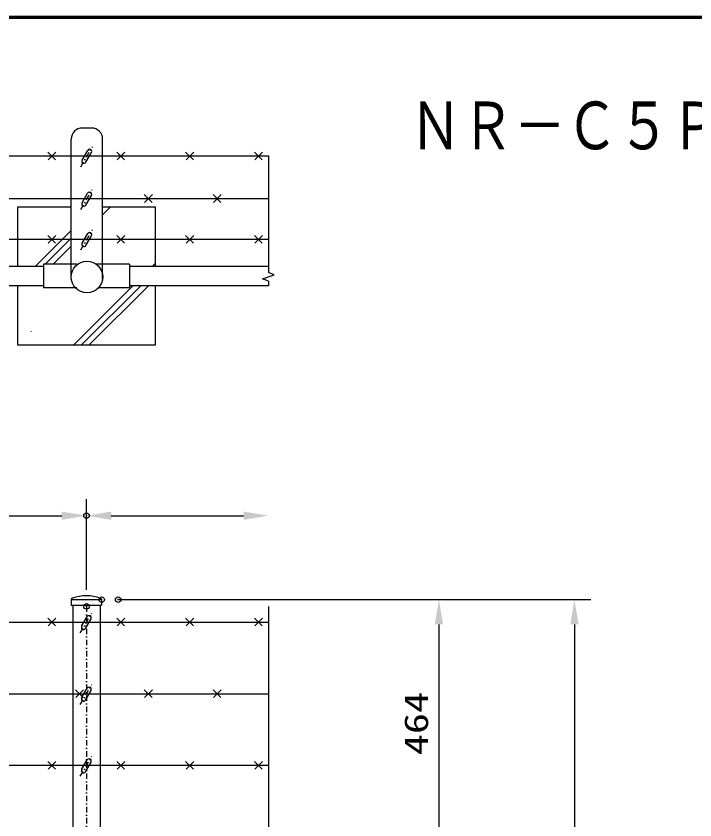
# Model space of a CAD drawing. Units: millimetres, scale not verified. Extents: x -4425 to 4425, y -3150 to 3150.
# Drawn here: x -1600 to -368, y 1467 to 2925 of the extents above; entities that cross this region are included whole.
import ezdxf
from ezdxf.enums import TextEntityAlignment as Align

# ---------------------------------------------------------------- set-up
doc = ezdxf.new("R2010")
doc.units = ezdxf.units.MM
doc.header["$LTSCALE"] = 20
doc.header["$PDMODE"] = 32
doc.header["$PDSIZE"] = 10
doc.linetypes.add('USER1', pattern=[1.01, 0.5, -0.25, 0.01, -0.25])
for name, color, linetype, lineweight in [('0-2_1', 7, 'Continuous', 25), ('0-3_0', 7, 'Continuous', 25), ('0-7_10', 4, 'USER1', 25), ('0-8_CENTLN-LMEC0', 2, 'Continuous', 25), ('0-D_HATCH_-LMEC0', 7, 'Continuous', 25), ('0-E_WAKU', 7, 'Continuous', 25), ('0-F_D-TTL-TXT', 7, 'Continuous', 25)]:
    doc.layers.add(name, color=color, linetype=linetype, lineweight=lineweight)
doc.layers.add('0-9_DEFPOINTS', color=7, linetype='Continuous')
doc.styles.add('ＭＳ ゴシック', font='')
doc.styles.get('ＭＳ ゴシック').set_extended_font_data('MS Gothic')

# ---------------------------------------------------------------- blocks, each defined once
blk = doc.blocks.new('C44')
at = {"layer": '0-2_1'}
blk.add_line((57912.3, 116065.2), (57915.3, 116068.3), dxfattribs=at)
blk = doc.blocks.new('C79')
at = {"layer": '0-2_1'}
blk.add_line((57912.3, 116065.2), (57915.3, 116068.3), dxfattribs=at)

msp = doc.modelspace()

# ---------------------------------------------------------------- linework, layer by layer
at = {"layer": '0-2_1'}
for p, q in [((-1462.8, 2721.81), (-1479.6, 2721.81)), ((-1442.8, 2670.85), (-3471.2, 2670.85)), ((-1528.07, 2664.25), (-1542.07, 2678.25)), ((-1528.07, 2664.25), (-1542.07, 2678.25)), ((-1528.07, 2664.25), (-1542.07, 2678.25)), ((-1528.07, 2664.25), (-1542.07, 2678.25)), ((-1541.41, 2664.25), (-1527.41, 2678.25)), ((-1541.41, 2664.25), (-1527.41, 2678.25)), ((-1541.41, 2664.25), (-1527.41, 2678.25)), ((-1541.41, 2664.25), (-1527.41, 2678.25)), ((-1479.84, 2663.89), (-1469.71, 2681.43)), ((-1472.91, 2659.89), (-1462.79, 2677.43)), ((-1403.07, 2664.25), (-1417.07, 2678.25)), ((-1403.07, 2664.25), (-1417.07, 2678.25)), ((-1416.41, 2664.25), (-1402.41, 2678.25)), ((-1416.41, 2664.25), (-1402.41, 2678.25)), ((-1278.07, 2664.25), (-1292.07, 2678.25)), ((-1278.07, 2664.25), (-1292.07, 2678.25)), ((-1291.41, 2664.25), (-1277.41, 2678.25)), ((-1291.41, 2664.25), (-1277.41, 2678.25)), ((-1153.07, 2664.25), (-1167.07, 2678.25)), ((-1153.07, 2664.25), (-1167.07, 2678.25)), ((-1166.41, 2664.25), (-1152.41, 2678.25)), ((-1166.41, 2664.25), (-1152.41, 2678.25)), ((-1479.99, 2586.08), (-1469.87, 2603.62)), ((-1473.07, 2582.08), (-1462.94, 2599.62)), ((-1353.07, 2587.04), (-1367.07, 2601.04)), ((-1353.07, 2587.04), (-1367.07, 2601.04)), ((-1366.41, 2587.04), (-1352.41, 2601.04)), ((-1366.41, 2587.04), (-1352.41, 2601.04)), ((-1228.07, 2587.04), (-1242.07, 2601.04)), ((-1228.07, 2587.04), (-1242.07, 2601.04)), ((-1241.41, 2587.04), (-1227.41, 2601.04)), ((-1241.41, 2587.04), (-1227.41, 2601.04)), ((-1141.95, 2593.64), (-3471.01, 2593.64)), ((-1596.95, 2578.35), (-1596.95, 2470.85)), ((-1499.6, 2578.35), (-1596.95, 2578.35)), ((-1346.95, 2578.35), (-1442.8, 2578.35)), ((-1346.95, 2470.85), (-1346.95, 2578.35)), ((-1528.07, 2513.16), (-1542.07, 2527.16)), ((-1528.07, 2513.16), (-1542.07, 2527.16)), ((-1528.07, 2513.16), (-1542.07, 2527.16)), ((-1541.41, 2513.16), (-1527.41, 2527.16)), ((-1541.41, 2513.16), (-1527.41, 2527.16)), ((-1541.41, 2513.16), (-1527.41, 2527.16)), ((-1479.84, 2512.93), (-1469.71, 2530.47)), ((-1472.91, 2508.93), (-1462.78, 2526.47)), ((-1403.07, 2513.04), (-1417.07, 2527.04)), ((-1403.07, 2513.04), (-1417.07, 2527.04)), ((-1416.41, 2513.04), (-1402.41, 2527.04)), ((-1416.41, 2513.04), (-1402.41, 2527.04)), ((-1278.07, 2513.04), (-1292.07, 2527.04)), ((-1278.07, 2513.04), (-1292.07, 2527.04)), ((-1291.41, 2513.04), (-1277.41, 2527.04)), ((-1291.41, 2513.04), (-1277.41, 2527.04)), ((-1153.07, 2513.04), (-1167.07, 2527.04)), ((-1153.07, 2513.04), (-1167.07, 2527.04)), ((-1166.41, 2513.04), (-1152.41, 2527.04)), ((-1166.41, 2513.04), (-1152.41, 2527.04)), ((-1141.95, 2519.76), (-3471.28, 2519.76)), ((-1571.95, 2470.85), (-3371.95, 2470.85)), ((-1549.95, 2470.85), (-1571.95, 2470.85)), ((-1549.95, 2470.85), (-1571.95, 2470.85)), ((-1489.73, 2474.85), (-1549.95, 2474.85)), ((-1549.95, 2474.85), (-1549.95, 2470.85)), ((-1549.95, 2474.85), (-1549.95, 2470.85)), ((-1549.95, 2470.85), (-1549.95, 2435.85)), ((-1393.95, 2474.85), (-1454.17, 2474.85)), ((-1393.95, 2474.85), (-1393.95, 2470.85)), ((-1393.95, 2474.85), (-1393.95, 2470.85)), ((-1371.95, 2470.85), (-1393.95, 2470.85)), ((-1393.95, 2470.85), (-1393.95, 2435.85)), ((-1141.95, 2470.85), (-1371.95, 2470.85)), ((-1571.95, 2435.85), (-3371.95, 2435.85)), ((-1596.95, 2435.85), (-1596.95, 2328.35)), ((-1549.95, 2435.85), (-1571.95, 2435.85)), ((-1549.95, 2435.85), (-1571.95, 2435.85)), ((-1549.95, 2435.85), (-1549.95, 2431.85)), ((-1393.95, 2435.85), (-1393.95, 2431.85)), ((-1371.95, 2435.85), (-1393.95, 2435.85)), ((-1393.95, 2435.85), (-1393.95, 2431.85)), ((-1141.95, 2435.85), (-1371.95, 2435.85)), ((-1489.73, 2431.85), (-1549.95, 2431.85)), ((-1393.95, 2431.85), (-1450.66, 2431.85)), ((-1499.45, 1866), (-1499.45, 1856.38)), ((-1499.45, 1856.38), (-1444.45, 1856.38)), ((-1499.43, 1866.38), (-1444.5, 1866.38)), ((-1496.95, 1856.38), (-1496.95, 1406.59)), ((-1446.95, 1856.38), (-1446.95, 1406.59)), ((-1444.45, 1865.85), (-1444.45, 1856.38)), ((-3496.95, 1825.59), (-1141.95, 1825.59)), ((-3496.95, 1825.59), (-1141.95, 1825.59)), ((-1528.07, 1818.59), (-1542.07, 1832.59)), ((-1528.07, 1818.59), (-1542.07, 1832.59)), ((-1528.07, 1818.59), (-1542.07, 1832.59)), ((-1528.07, 1818.59), (-1542.07, 1832.59)), ((-1541.41, 1818.59), (-1527.41, 1832.59)), ((-1541.41, 1818.59), (-1527.41, 1832.59)), ((-1541.41, 1818.59), (-1527.41, 1832.59)), ((-1541.41, 1818.59), (-1527.41, 1832.59)), ((-1480.75, 1818.03), (-1470.62, 1835.57)), ((-1473.82, 1814.03), (-1463.69, 1831.57)), ((-1403.07, 1818.59), (-1417.07, 1832.59)), ((-1403.07, 1818.59), (-1417.07, 1832.59)), ((-1416.41, 1818.59), (-1402.41, 1832.59)), ((-1416.41, 1818.59), (-1402.41, 1832.59)), ((-1278.07, 1818.59), (-1292.07, 1832.59)), ((-1278.07, 1818.59), (-1292.07, 1832.59)), ((-1291.41, 1818.59), (-1277.41, 1832.59)), ((-1291.41, 1818.59), (-1277.41, 1832.59)), ((-1153.07, 1818.59), (-1167.07, 1832.59)), ((-1153.07, 1818.59), (-1167.07, 1832.59)), ((-1166.41, 1818.59), (-1152.41, 1832.59)), ((-1166.41, 1818.59), (-1152.41, 1832.59)), ((-3496.95, 1695.69), (-1141.95, 1695.69)), ((-1478.07, 1688.69), (-1492.07, 1702.69)), ((-1478.07, 1688.69), (-1492.07, 1702.69)), ((-1491.41, 1688.69), (-1477.41, 1702.69)), ((-1491.41, 1688.69), (-1477.41, 1702.69)), ((-1480.75, 1688.13), (-1470.62, 1705.67)), ((-1473.82, 1684.13), (-1463.69, 1701.67)), ((-1353.07, 1688.69), (-1367.07, 1702.69)), ((-1353.07, 1688.69), (-1367.07, 1702.69)), ((-1366.41, 1688.69), (-1352.41, 1702.69)), ((-1366.41, 1688.69), (-1352.41, 1702.69)), ((-1228.07, 1688.69), (-1242.07, 1702.69)), ((-1228.07, 1688.69), (-1242.07, 1702.69)), ((-1241.41, 1688.69), (-1227.41, 1702.69)), ((-1241.41, 1688.69), (-1227.41, 1702.69)), ((-1480.75, 1558.22), (-1470.62, 1575.76)), ((-3467.14, 1565.78), (-1141.95, 1565.79)), ((-3467.14, 1565.78), (-1141.95, 1565.79)), ((-1528.07, 1558.78), (-1542.07, 1572.78)), ((-1528.07, 1558.78), (-1542.07, 1572.78)), ((-1528.07, 1558.78), (-1542.07, 1572.78)), ((-1528.07, 1558.78), (-1542.07, 1572.78)), ((-1541.41, 1558.78), (-1527.41, 1572.78)), ((-1541.41, 1558.78), (-1527.41, 1572.78)), ((-1541.41, 1558.78), (-1527.41, 1572.78)), ((-1541.41, 1558.78), (-1527.41, 1572.78)), ((-1473.82, 1554.22), (-1463.69, 1571.76)), ((-1403.07, 1558.78), (-1417.07, 1572.78)), ((-1403.07, 1558.78), (-1417.07, 1572.78)), ((-1416.41, 1558.78), (-1402.41, 1572.78)), ((-1416.41, 1558.78), (-1402.41, 1572.78)), ((-1278.07, 1558.78), (-1292.07, 1572.78)), ((-1278.07, 1558.78), (-1292.07, 1572.78)), ((-1291.41, 1558.78), (-1277.41, 1572.78)), ((-1291.41, 1558.78), (-1277.41, 1572.78)), ((-1153.07, 1558.78), (-1167.07, 1572.78)), ((-1153.07, 1558.78), (-1167.07, 1572.78)), ((-1166.41, 1558.78), (-1152.41, 1572.78)), ((-1166.41, 1558.78), (-1152.41, 1572.78))]:
    msp.add_line(p, q, dxfattribs=at)
at = {"layer": '0-2_1', "color": 4, "linetype": 'USER1'}
for p, q in [((-1482.25, 2651.71), (-1461.34, 2687.93)), ((-1482.41, 2573.9), (-1461.49, 2610.13)), ((-1482.25, 2500.75), (-1461.34, 2536.98)), ((-1482.25, 2500.75), (-1461.34, 2536.98)), ((-1483.16, 1805.85), (-1462.24, 1842.08)), ((-1483.16, 1805.85), (-1462.24, 1842.08)), ((-1483.16, 1675.95), (-1462.24, 1712.18)), ((-1483.16, 1675.95), (-1462.24, 1712.18)), ((-1483.16, 1546.04), (-1462.24, 1582.27)), ((-1483.16, 1546.04), (-1462.24, 1582.27))]:
    msp.add_line(p, q, dxfattribs=at)
at = {"layer": '0-2_1', "color": 4}
for p, q in [((-1141.95, 2671.59), (-1141.95, 2459.71)), ((-1442.8, 2564.53), (-1428.98, 2578.35)), ((-1564.66, 2471.17), (-1499.6, 2536.23)), ((-1546.63, 2474.85), (-1499.6, 2521.88)), ((-1532.48, 2474.85), (-1499.6, 2507.73)), ((-1550.63, 2470.85), (-1549.95, 2471.52)), ((-1352.64, 2470.85), (-1346.95, 2476.53)), ((-1152.52, 2448.17), (-1131.38, 2455.86)), ((-1571.95, 2435.38), (-1571.48, 2435.85)), ((-1495.14, 2328.35), (-1387.64, 2435.85)), ((-1480.99, 2328.35), (-1373.49, 2435.85)), ((-1466.85, 2328.35), (-1359.35, 2435.85)), ((-1141.95, 2444.32), (-1152.52, 2448.17)), ((-1141.95, 2444.32), (-1141.95, 2435.85)), ((-1141.95, 1854.09), (-1141.95, 1107.08))]:
    msp.add_line(p, q, dxfattribs=at)
msp.add_lwpolyline([(-1152.52, 2448.17), (-1131.38, 2455.86), (-1141.95, 2459.71)], dxfattribs=at)
at = {"layer": '0-2_1'}
msp.add_lwpolyline([(-1596.95, 2328.35), (-1346.95, 2328.35), (-1346.95, 2435.85)], dxfattribs=at)
for centre, radius, start, end in [((-1466.25, 2679.43), 4, 329.99896, 150.00134), ((-1476.32, 2661.85), 4, 150.00075, 330.00036), ((-1466.4, 2601.62), 4, 329.99896, 150.00134), ((-1476.47, 2584.05), 4, 150.00075, 330.00036), ((-1466.25, 2528.47), 4, 329.99896, 150.00134), ((-1476.32, 2510.89), 4, 150.00075, 330.00036), ((-1496.45, 1866), 3, 110.47168, 180), ((-1496.45, 1866), 3, 110.47168, 180), ((-1472.15, 1800.9), 72.49, 69.18331, 110.47173), ((-1447.45, 1865.85), 3, 0, 69.18335), ((-1447.45, 1865.85), 3, 0, 69.18335), ((-1467.16, 1833.57), 4, 329.99896, 150.00134), ((-1477.22, 1816), 4, 150.00075, 330.00036), ((-1467.16, 1703.67), 4, 329.99896, 150.00134), ((-1477.22, 1686.09), 4, 150.00075, 330.00036), ((-1467.16, 1573.76), 4, 329.99896, 150.00134), ((-1477.22, 1556.19), 4, 150.00075, 330.00036)]:
    msp.add_arc(centre, radius, start, end, dxfattribs=at)
at = {"layer": '0-3_0'}
for p, q in [((-1499.6, 2447.45), (-1499.6, 2701.81)), ((-1442.8, 2447.45), (-1442.8, 2701.81)), ((-1442.8, 2671.59), (-1141.95, 2671.59))]:
    msp.add_line(p, q, dxfattribs=at)
at = {"layer": '0-3_0', "color": 1}
for p, q in [((-1471.95, 1884.09), (-1471.95, 2048.62)), ((-1471.95, 1914.09), (-1471.95, 2048.62)), ((-1384.5, 1866.38), (-556.73, 1866.38))]:
    msp.add_line(p, q, dxfattribs=at)
at = {"layer": '0-3_0', "color": 2}
for p, q in [((-3426.95, 2018.62), (-1516.95, 2018.62)), ((-1426.95, 2018.62), (-1186.95, 2018.62)), ((-586.73, 1821.38), (-586.73, -550.91))]:
    msp.add_line(p, q, dxfattribs=at)
at = {"layer": '0-3_0'}
msp.add_circle((-1471.2, 2451.81), 28.65, dxfattribs=at)
at = {"layer": '0-3_0', "color": 2}
for points in [[(-1516.95, 2026.12), (-1471.95, 2018.62), (-1516.95, 2011.12)], [(-1426.95, 2026.12), (-1471.95, 2018.62), (-1426.95, 2011.12)], [(-1186.95, 2026.12), (-1141.95, 2018.62), (-1186.95, 2011.12)], [(-594.23, 1821.38), (-586.73, 1866.38), (-579.23, 1821.38)]]:
    msp.add_solid(points, dxfattribs=at)
at = {"layer": '0-7_10'}
msp.add_line((-1471.95, 1854.09), (-1471.95, -951.58), dxfattribs=at)
at = {"layer": '0-8_CENTLN-LMEC0', "color": 1}
msp.add_line((-1414.5, 1866.38), (-802.62, 1866.38), dxfattribs=at)
at = {"layer": '0-8_CENTLN-LMEC0'}
msp.add_line((-832.62, 1821.38), (-832.62, 1449.09), dxfattribs=at)
msp.add_solid([(-840.12, 1821.38), (-832.62, 1866.38), (-825.12, 1821.38)], dxfattribs=at)
at = {"layer": '0-9_DEFPOINTS'}
for p in [(-1471.95, 2018.62), (-1444.5, 1866.38), (-1414.5, 1866.38), (-1471.95, 1854.09)]:
    msp.add_point(p, dxfattribs=at)
at = {"layer": '0-D_HATCH_-LMEC0'}
for centre, start, end in [((-1479.6, 2701.81), 90.00001, 180), ((-1462.8, 2701.81), 0, 90.00001)]:
    msp.add_arc(centre, 20, start, end, dxfattribs=at)
at = {"layer": '0-E_WAKU'}
msp.add_line((-4048, 2923), (4198, 2923), dxfattribs=at)
msp.add_lwpolyline([(-4050, 2925), (4200, 2925), (4200, -2925), (-4050, -2925)], close=True, dxfattribs=at)
msp.add_lwpolyline([(-4046, -2921), (-4046, 2921), (4196, 2921)], dxfattribs=at)

# ---------------------------------------------------------------- block references
at = {"layer": '0-3_0', "xscale": 0.05, "yscale": 0.05}
for name in ['C44', 'C79']:
    msp.add_blockref(name, (-4467.57, -3450.26), dxfattribs=at)

# ---------------------------------------------------------------- texts
at = {"layer": '0-8_CENTLN-LMEC0', "color": 3, "style": 'ＭＳ ゴシック', "width": 1.3}
msp.add_text('464', height=43.26, rotation=90, dxfattribs=at).set_placement((-839.29, 1584.24), align=Align.BOTTOM_LEFT)
at = {"layer": '0-F_D-TTL-TXT', "style": 'ＭＳ ゴシック', "width": 0.8}
msp.add_text('ＮＲ－Ｃ５ＰＥＴ型 Ｈ２０００', height=86.59, dxfattribs=at).set_placement((-885.81, 2657.34), align=Align.BOTTOM_LEFT)

doc.saveas('drawing.dxf')
